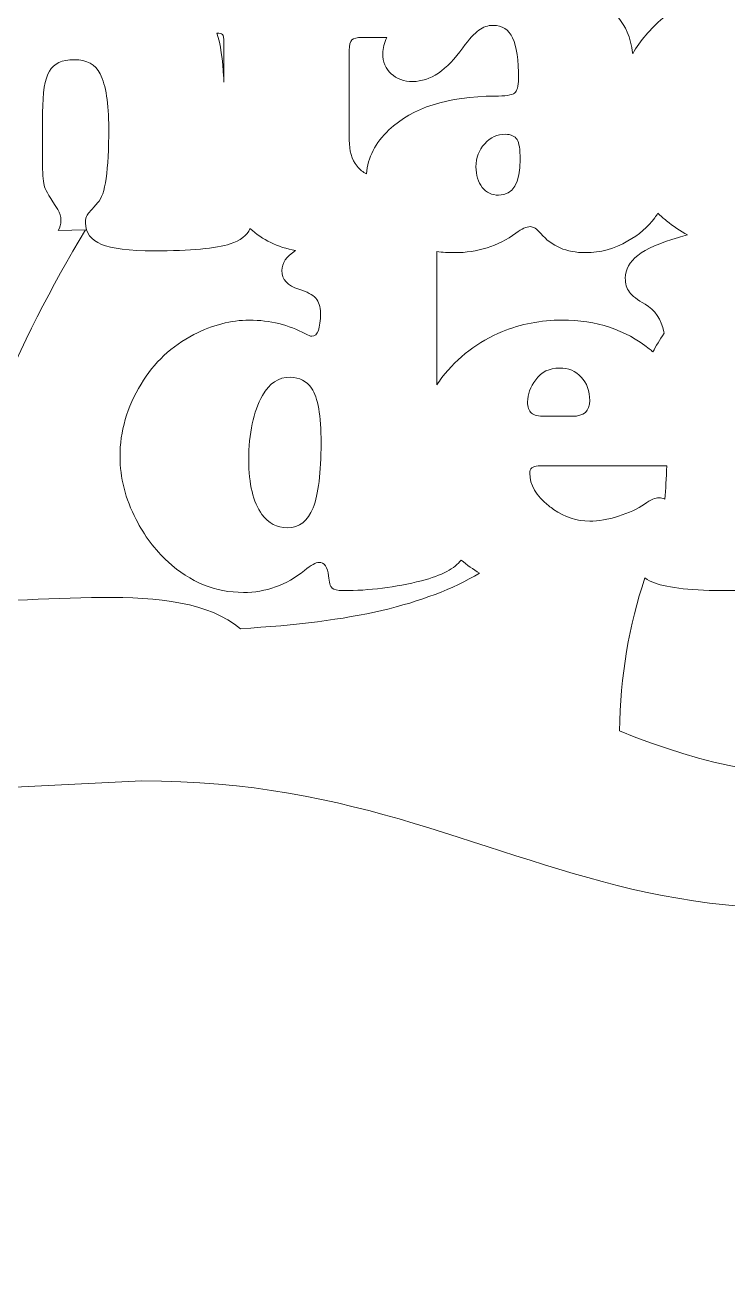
# Model space of a CAD drawing. Header units: millimetres. Extents: x -431 to 186, y -15 to 284.
# Drawn here: x 98.82 to 113.17, y 90.83 to 116.58 of the extents above; entities that cross this region are included whole.
import ezdxf

# ---------------------------------------------------------------- set-up
doc = ezdxf.new("R2010")
doc.units = ezdxf.units.MM
doc.header["$MEASUREMENT"] = 0
doc.layers.add('Capa 1', color=7, linetype='Continuous')

msp = doc.modelspace()

# ---------------------------------------------------------------- linework, layer by layer
at = {"layer": 'Capa 1', "color": 240, "lineweight": 9}
for points, knots in [([(116.7015, 118.6072), (116.2054, 118.7586), (115.7534, 118.9731), (115.3455, 119.2512), (115.3455, 119.2512), (115.1347, 119.0098), (114.6735, 118.8152), (113.961, 118.6674), (113.961, 118.6674), (113.0505, 118.483), (112.1403, 118.3879), (111.2301, 118.3879), (111.2301, 118.3879), (111.0273, 118.3879), (110.8989, 118.4138), (110.8378, 118.4598), (110.8378, 118.4598), (110.7765, 118.5084), (110.7379, 118.6214), (110.7185, 118.8031), (110.7185, 118.8031), (110.6895, 119.0568), (110.5738, 119.185), (110.381, 119.185), (110.381, 119.185), (110.2746, 119.185), (110.1074, 119.1108), (109.8823, 118.9595), (109.8823, 118.9595), (109.239, 118.5443), (108.5282, 118.3367), (107.7434, 118.3367), (107.7434, 118.3367), (106.8057, 118.3367), (105.9574, 118.6026), (105.2013, 119.1362), (105.2013, 119.1362), (105.1709, 119.0095), (105.0966, 118.9007), (104.9783, 118.8098), (104.9783, 118.8098), (104.9783, 118.8098), (105.2069, 118.8098), (105.2069, 118.8098), (105.2069, 118.8098), (105.2973, 118.8098), (105.3593, 118.7895), (105.3913, 118.7467), (105.3913, 118.7467), (105.4215, 118.7059), (105.4385, 118.6224), (105.4385, 118.4998), (105.4385, 118.4998), (105.4385, 118.4998), (105.4385, 117.7666), (105.4385, 117.7666), (105.4385, 117.7666), (105.4385, 117.6571), (105.4554, 117.5866), (105.4893, 117.5532), (105.4893, 117.5532), (105.525, 117.5216), (105.6002, 117.505), (105.7131, 117.505), (105.7131, 117.505), (105.7131, 117.505), (106.7333, 117.505), (106.7333, 117.505), (106.7333, 117.505), (106.8687, 117.505), (106.9573, 117.4807), (106.9986, 117.4306), (106.9986, 117.4306), (107.0381, 117.3823), (107.059, 117.2784), (107.059, 117.1188), (107.059, 117.1188), (107.059, 117.1188), (107.059, 117.0563), (107.059, 117.0563), (107.059, 117.0563), (107.679, 117.3547), (108.325, 117.505), (108.9967, 117.505), (108.9967, 117.505), (109.6367, 117.505), (110.1787, 117.3452), (110.6229, 117.026), (110.6229, 117.026), (110.8582, 116.8552), (111.0238, 116.6603), (111.1179, 116.4412), (111.1179, 116.4412), (111.169, 116.32), (111.2062, 116.1732), (111.2293, 116.0011), (111.2293, 116.0011), (111.3826, 116.2666), (111.5886, 116.5087), (111.8469, 116.7271), (111.8469, 116.7271), (112.4549, 117.2414), (113.1909, 117.4992), (114.0585, 117.4992), (114.0585, 117.4992), (114.7134, 117.4992), (115.2913, 117.3379), (115.7899, 117.0148), (115.7899, 117.0148), (115.837, 116.9842), (115.8818, 116.9528), (115.9242, 116.9207), (115.9242, 116.9207), (116.0275, 116.9592), (116.1329, 116.996), (116.2397, 117.0315), (116.2397, 117.0315), (116.0855, 117.054), (115.9561, 117.0987), (115.8509, 117.1667), (115.8509, 117.1667), (115.6382, 117.2967), (115.5309, 117.4786), (115.5309, 117.7106), (115.5309, 117.7106), (115.5309, 118.0224), (115.7567, 118.2675), (116.2103, 118.4456), (116.2103, 118.4456), (116.3781, 118.5114), (116.5418, 118.5652), (116.7015, 118.6072)], [0, 0, 0, 0, 0.0294118, 0.0294118, 0.0294118, 0.0294118, 0.0588235, 0.0588235, 0.0588235, 0.0588235, 0.0882353, 0.0882353, 0.0882353, 0.0882353, 0.1176471, 0.1176471, 0.1176471, 0.1176471, 0.1470588, 0.1470588, 0.1470588, 0.1470588, 0.1764706, 0.1764706, 0.1764706, 0.1764706, 0.2058824, 0.2058824, 0.2058824, 0.2058824, 0.2352941, 0.2352941, 0.2352941, 0.2352941, 0.2647059, 0.2647059, 0.2647059, 0.2647059, 0.2941176, 0.2941176, 0.2941176, 0.2941176, 0.3235294, 0.3235294, 0.3235294, 0.3235294, 0.3529412, 0.3529412, 0.3529412, 0.3529412, 0.3823529, 0.3823529, 0.3823529, 0.3823529, 0.4117647, 0.4117647, 0.4117647, 0.4117647, 0.4411765, 0.4411765, 0.4411765, 0.4411765, 0.4705882, 0.4705882, 0.4705882, 0.4705882, 0.5, 0.5, 0.5, 0.5, 0.5294118, 0.5294118, 0.5294118, 0.5294118, 0.5588235, 0.5588235, 0.5588235, 0.5588235, 0.5882353, 0.5882353, 0.5882353, 0.5882353, 0.6176471, 0.6176471, 0.6176471, 0.6176471, 0.6470588, 0.6470588, 0.6470588, 0.6470588, 0.6764706, 0.6764706, 0.6764706, 0.6764706, 0.7058824, 0.7058824, 0.7058824, 0.7058824, 0.7352941, 0.7352941, 0.7352941, 0.7352941, 0.7647059, 0.7647059, 0.7647059, 0.7647059, 0.7941176, 0.7941176, 0.7941176, 0.7941176, 0.8235294, 0.8235294, 0.8235294, 0.8235294, 0.8529412, 0.8529412, 0.8529412, 0.8529412, 0.8823529, 0.8823529, 0.8823529, 0.8823529, 0.9117647, 0.9117647, 0.9117647, 0.9117647, 0.9411765, 0.9411765, 0.9411765, 0.9411765, 1, 1, 1, 1]), ([(102.8787, 115.4167), (102.8787, 115.4167), (102.8787, 116.2371), (102.8787, 116.2371), (102.8787, 116.2371), (102.8787, 116.3207), (102.8693, 116.3726), (102.8486, 116.393), (102.8486, 116.393), (102.8317, 116.4098), (102.7946, 116.4191), (102.7351, 116.4218), (102.7351, 116.4218), (102.8094, 116.1964), (102.8558, 115.8866), (102.8757, 115.4927), (102.8757, 115.4927), (102.8757, 115.4927), (102.8787, 115.4167), (102.8787, 115.4167)], [0, 0, 0, 0, 0.1666667, 0.1666667, 0.1666667, 0.1666667, 0.3333333, 0.3333333, 0.3333333, 0.3333333, 0.5, 0.5, 0.5, 0.5, 0.6666667, 0.6666667, 0.6666667, 0.6666667, 1, 1, 1, 1]), ([(105.7918, 113.5458), (105.8178, 113.8816), (105.9709, 114.1798), (106.2509, 114.444), (106.2509, 114.444), (106.7327, 114.9007), (107.4534, 115.1308), (108.4134, 115.1346), (108.4134, 115.1346), (108.6259, 115.1346), (108.7597, 115.155), (108.8162, 115.1958), (108.8162, 115.1958), (108.8707, 115.2384), (108.897, 115.3351), (108.897, 115.4872), (108.897, 115.4872), (108.897, 115.8715), (108.8575, 116.1499), (108.7766, 116.3226), (108.7766, 116.3226), (108.6958, 116.4932), (108.5639, 116.5804), (108.3795, 116.5804), (108.3795, 116.5804), (108.2683, 116.5804), (108.1706, 116.5471), (108.0839, 116.482), (108.0839, 116.482), (107.9974, 116.4172), (107.8902, 116.2983), (107.7621, 116.1239), (107.7621, 116.1239), (107.4346, 115.6635), (107.0922, 115.4334), (106.7365, 115.4334), (106.7365, 115.4334), (106.5557, 115.4334), (106.4089, 115.4854), (106.2961, 115.5911), (106.2961, 115.5911), (106.1811, 115.6951), (106.1247, 115.8343), (106.1247, 116.0032), (106.1247, 116.0032), (106.1247, 116.114), (106.1529, 116.2248), (106.2099, 116.3355), (106.2099, 116.3355), (106.2099, 116.3355), (105.7018, 116.3355), (105.7018, 116.3355), (105.7018, 116.3355), (105.6002, 116.3355), (105.5287, 116.317), (105.493, 116.2816), (105.493, 116.2816), (105.4554, 116.2446), (105.4385, 116.1759), (105.4385, 116.0738), (105.4385, 116.0738), (105.4385, 116.0738), (105.4385, 114.2362), (105.4385, 114.2362), (105.4385, 114.2362), (105.4385, 114.019), (105.4911, 113.8407), (105.6002, 113.7034), (105.6002, 113.7034), (105.6565, 113.6326), (105.7201, 113.5802), (105.7918, 113.5458)], [0, 0, 0, 0, 0.0526316, 0.0526316, 0.0526316, 0.0526316, 0.1052632, 0.1052632, 0.1052632, 0.1052632, 0.1578947, 0.1578947, 0.1578947, 0.1578947, 0.2105263, 0.2105263, 0.2105263, 0.2105263, 0.2631579, 0.2631579, 0.2631579, 0.2631579, 0.3157895, 0.3157895, 0.3157895, 0.3157895, 0.3684211, 0.3684211, 0.3684211, 0.3684211, 0.4210526, 0.4210526, 0.4210526, 0.4210526, 0.4736842, 0.4736842, 0.4736842, 0.4736842, 0.5263158, 0.5263158, 0.5263158, 0.5263158, 0.5789474, 0.5789474, 0.5789474, 0.5789474, 0.6315789, 0.6315789, 0.6315789, 0.6315789, 0.6842105, 0.6842105, 0.6842105, 0.6842105, 0.7368421, 0.7368421, 0.7368421, 0.7368421, 0.7894737, 0.7894737, 0.7894737, 0.7894737, 0.8421053, 0.8421053, 0.8421053, 0.8421053, 0.8947368, 0.8947368, 0.8947368, 0.8947368, 1, 1, 1, 1]), ([(111.4778, 105.2902), (111.5358, 105.2491), (111.601, 105.2156), (111.6726, 105.1894), (111.6726, 105.1894), (111.9587, 105.0855), (112.4575, 105.0315), (113.167, 105.0315), (113.167, 105.0315), (113.7799, 105.0315), (114.2191, 105.0704), (114.4867, 105.1463), (114.4867, 105.1463), (114.7515, 105.0698), (115.1471, 105.0315), (115.6723, 105.0315), (115.6723, 105.0315), (116.1089, 105.0315), (116.5098, 105.0816), (116.8731, 105.18), (116.8731, 105.18), (117.2079, 105.2692), (117.3755, 105.4324), (117.3755, 105.6683), (117.3755, 105.6683), (117.3755, 105.7666), (117.3323, 105.8928), (117.2437, 106.0487), (117.2437, 106.0487), (117.1703, 106.1842), (117.1251, 106.3123), (117.1082, 106.4348), (117.1082, 106.4348), (117.0913, 106.5592), (117.0838, 106.8191), (117.0838, 107.2182), (117.0838, 107.2182), (117.0838, 107.7508), (117.1045, 108.1611), (117.1497, 108.447), (117.1497, 108.447), (117.2005, 108.7514), (117.3643, 108.9036), (117.6409, 108.9036), (117.6409, 108.9036), (118.0079, 108.9036), (118.1923, 108.5491), (118.1923, 107.8382), (118.1923, 107.8382), (118.1923, 107.4316), (118.1793, 107.0307), (118.1529, 106.6316), (118.1529, 106.6316), (118.1415, 106.4535), (118.1246, 106.3308), (118.1002, 106.264), (118.1002, 106.264), (118.0757, 106.1972), (118.0249, 106.125), (117.9439, 106.0487), (117.9439, 106.0487), (117.8027, 105.919), (117.7219, 105.8354), (117.6974, 105.8), (117.6974, 105.8), (117.6747, 105.7628), (117.6615, 105.6998), (117.6615, 105.6088), (117.6615, 105.6088), (117.6615, 105.4066), (117.7577, 105.2636), (117.9495, 105.1839), (117.9495, 105.1839), (118.1886, 105.0836), (118.6517, 105.0315), (119.3386, 105.0315), (119.3386, 105.0315), (120.481, 105.0315), (121.0531, 105.2487), (121.0531, 105.6794), (121.0531, 105.6794), (121.0531, 105.7628), (121.0343, 105.8315), (120.9986, 105.8855), (120.9986, 105.8855), (120.8405, 106.1174), (120.7463, 106.2994), (120.7201, 106.4292), (120.7201, 106.4292), (120.6918, 106.5611), (120.673, 106.9304), (120.6617, 107.5394), (120.6617, 107.5394), (120.6655, 108.1055), (120.6843, 108.4526), (120.7163, 108.5824), (120.7163, 108.5824), (120.7463, 108.6958), (120.8085, 108.7884), (120.9006, 108.8628), (120.9006, 108.8628), (120.9949, 108.937), (121.1021, 108.9742), (121.2245, 108.9742), (121.2245, 108.9742), (121.4673, 108.9742), (121.629, 108.861), (121.7099, 108.6326), (121.7099, 108.6326), (121.7797, 108.4396), (121.8135, 108.0999), (121.8135, 107.6099), (121.8135, 107.6099), (121.8135, 106.769), (121.757, 106.2734), (121.6422, 106.125), (121.6422, 106.125), (121.5218, 105.9615), (121.4503, 105.8612), (121.4315, 105.8242), (121.4315, 105.8242), (121.4109, 105.7852), (121.4014, 105.7295), (121.4014, 105.6571), (121.4014, 105.6571), (121.4014, 105.4696), (121.5501, 105.3175), (121.8493, 105.2006), (121.8493, 105.2006), (122.1503, 105.0855), (122.5437, 105.0279), (123.0331, 105.026), (123.0331, 105.026), (123.6407, 105.0271), (124.0815, 105.0974), (124.3555, 105.2375), (124.3555, 105.2375), (124.6389, 105.076), (124.9955, 104.9944), (125.4258, 104.9944), (125.4258, 104.9944), (125.8927, 104.9944), (126.3106, 105.1263), (126.6775, 105.3916), (126.6775, 105.3916), (126.7998, 105.4826), (126.8958, 105.5272), (126.9691, 105.5272), (126.9691, 105.5272), (127.0369, 105.5272), (127.1086, 105.4807), (127.1857, 105.3862), (127.1857, 105.3862), (127.4095, 105.1244), (127.7145, 104.9944), (128.1003, 104.9944), (128.1003, 104.9944), (128.4015, 104.9944), (128.6894, 105.0743), (128.9661, 105.234), (128.9661, 105.234), (128.9958, 105.2507), (129.0247, 105.2682), (129.053, 105.2859), (129.053, 105.2859), (129.1094, 105.2467), (129.1725, 105.2147), (129.2415, 105.1894), (129.2415, 105.1894), (129.5275, 105.0855), (130.0265, 105.0315), (130.7359, 105.0315), (130.7359, 105.0315), (131.3646, 105.0315), (131.8106, 105.0724), (132.0761, 105.1523), (132.0761, 105.1523), (132.219, 105.1912), (132.3338, 105.2599), (132.4205, 105.3583), (132.4205, 105.3583), (132.507, 105.4567), (132.5503, 105.5662), (132.5503, 105.685), (132.5503, 105.685), (132.5503, 105.7796), (132.5277, 105.852), (132.4807, 105.9022), (132.4807, 105.9022), (132.4355, 105.9542), (132.3451, 106.0079), (132.2078, 106.0655), (132.2078, 106.0655), (132.0497, 106.1342), (131.9593, 106.2326), (131.9347, 106.3588), (131.9347, 106.3588), (131.9122, 106.487), (131.899, 106.936), (131.899, 107.7083), (131.899, 107.7083), (131.899, 107.7083), (131.899, 109.453), (131.899, 109.453), (131.899, 109.453), (131.9066, 109.9932), (131.9347, 110.589), (131.9818, 111.2368), (131.9818, 111.2368), (132.0195, 111.6546), (132.0365, 111.9199), (132.0365, 112.0368), (132.0365, 112.0368), (132.0365, 112.3914), (131.8915, 112.5696), (131.6018, 112.5696), (131.6018, 112.5696), (131.4886, 112.5696), (131.3346, 112.5563), (131.1389, 112.5303), (131.1389, 112.5303), (131.0727, 112.5215), (131.0021, 112.5112), (130.9265, 112.4995), (130.9265, 112.4995), (130.9349, 112.5362), (130.9391, 112.575), (130.9391, 112.6156), (130.9391, 112.6156), (130.9391, 112.7215), (130.9109, 112.8031), (130.8563, 112.8607), (130.8563, 112.8607), (130.6681, 113.0555), (130.5551, 113.1892), (130.5175, 113.2579), (130.5175, 113.2579), (130.4781, 113.3266), (130.4554, 113.4343), (130.4479, 113.5791), (130.4479, 113.5791), (130.4479, 113.5791), (130.4435, 113.6888), (130.4435, 113.6888), (130.4435, 113.6888), (130.4435, 113.6888), (130.3707, 115.4927), (130.3707, 115.4927), (130.3707, 115.4927), (130.3589, 115.7282), (130.3373, 115.9335), (130.3062, 116.1087)], [0, 0, 0, 0, 0.015625, 0.015625, 0.015625, 0.015625, 0.03125, 0.03125, 0.03125, 0.03125, 0.046875, 0.046875, 0.046875, 0.046875, 0.0625, 0.0625, 0.0625, 0.0625, 0.078125, 0.078125, 0.078125, 0.078125, 0.09375, 0.09375, 0.09375, 0.09375, 0.109375, 0.109375, 0.109375, 0.109375, 0.125, 0.125, 0.125, 0.125, 0.140625, 0.140625, 0.140625, 0.140625, 0.15625, 0.15625, 0.15625, 0.15625, 0.171875, 0.171875, 0.171875, 0.171875, 0.1875, 0.1875, 0.1875, 0.1875, 0.203125, 0.203125, 0.203125, 0.203125, 0.21875, 0.21875, 0.21875, 0.21875, 0.234375, 0.234375, 0.234375, 0.234375, 0.25, 0.25, 0.25, 0.25, 0.265625, 0.265625, 0.265625, 0.265625, 0.28125, 0.28125, 0.28125, 0.28125, 0.296875, 0.296875, 0.296875, 0.296875, 0.3125, 0.3125, 0.3125, 0.3125, 0.328125, 0.328125, 0.328125, 0.328125, 0.34375, 0.34375, 0.34375, 0.34375, 0.359375, 0.359375, 0.359375, 0.359375, 0.375, 0.375, 0.375, 0.375, 0.390625, 0.390625, 0.390625, 0.390625, 0.40625, 0.40625, 0.40625, 0.40625, 0.421875, 0.421875, 0.421875, 0.421875, 0.4375, 0.4375, 0.4375, 0.4375, 0.453125, 0.453125, 0.453125, 0.453125, 0.46875, 0.46875, 0.46875, 0.46875, 0.484375, 0.484375, 0.484375, 0.484375, 0.5, 0.5, 0.5, 0.5, 0.515625, 0.515625, 0.515625, 0.515625, 0.53125, 0.53125, 0.53125, 0.53125, 0.546875, 0.546875, 0.546875, 0.546875, 0.5625, 0.5625, 0.5625, 0.5625, 0.578125, 0.578125, 0.578125, 0.578125, 0.59375, 0.59375, 0.59375, 0.59375, 0.609375, 0.609375, 0.609375, 0.609375, 0.625, 0.625, 0.625, 0.625, 0.640625, 0.640625, 0.640625, 0.640625, 0.65625, 0.65625, 0.65625, 0.65625, 0.671875, 0.671875, 0.671875, 0.671875, 0.6875, 0.6875, 0.6875, 0.6875, 0.703125, 0.703125, 0.703125, 0.703125, 0.71875, 0.71875, 0.71875, 0.71875, 0.734375, 0.734375, 0.734375, 0.734375, 0.75, 0.75, 0.75, 0.75, 0.765625, 0.765625, 0.765625, 0.765625, 0.78125, 0.78125, 0.78125, 0.78125, 0.796875, 0.796875, 0.796875, 0.796875, 0.8125, 0.8125, 0.8125, 0.8125, 0.828125, 0.828125, 0.828125, 0.828125, 0.84375, 0.84375, 0.84375, 0.84375, 0.859375, 0.859375, 0.859375, 0.859375, 0.875, 0.875, 0.875, 0.875, 0.890625, 0.890625, 0.890625, 0.890625, 0.90625, 0.90625, 0.90625, 0.90625, 0.921875, 0.921875, 0.921875, 0.921875, 0.9375, 0.9375, 0.9375, 0.9375, 0.953125, 0.953125, 0.953125, 0.953125, 0.96875, 0.96875, 0.96875, 0.96875, 1, 1, 1, 1]), ([(99.4954, 112.3907), (99.5319, 112.4515), (99.5501, 112.5191), (99.5501, 112.5935), (99.5501, 112.5935), (99.5501, 112.677), (99.5313, 112.7511), (99.4898, 112.818), (99.4898, 112.818), (99.3355, 113.0463), (99.2451, 113.2004), (99.2169, 113.2802), (99.2169, 113.2802), (99.1906, 113.3599), (99.1755, 113.5066), (99.1755, 113.7202), (99.1755, 113.7202), (99.1755, 113.7202), (99.1755, 114.7967), (99.1755, 114.7967), (99.1755, 114.7967), (99.1755, 115.207), (99.2226, 115.4891), (99.313, 115.645), (99.313, 115.645), (99.4051, 115.801), (99.5745, 115.8788), (99.8211, 115.8788), (99.8211, 115.8788), (100.0789, 115.8788), (100.2541, 115.7824), (100.3499, 115.5911), (100.3499, 115.5911), (100.4685, 115.3518), (100.527, 114.9824), (100.527, 114.4812), (100.527, 114.4812), (100.527, 113.618), (100.4534, 113.1114), (100.3067, 112.959), (100.3067, 112.959), (100.1806, 112.8235), (100.1073, 112.74), (100.0865, 112.7047), (100.0865, 112.7047), (100.0638, 112.6714), (100.0526, 112.6175), (100.0526, 112.5452), (100.0526, 112.5452), (100.0526, 112.3428), (100.1618, 112.1962), (100.3782, 112.1051), (100.3782, 112.1051), (100.5871, 112.0179), (100.9466, 111.9734), (101.4529, 111.9734), (101.4529, 111.9734), (102.2002, 111.9734), (102.7177, 112.0216), (103.0075, 112.1163), (103.0075, 112.1163), (103.2174, 112.1832), (103.3513, 112.2883), (103.4115, 112.4298), (103.4115, 112.4298), (103.6659, 112.1959), (103.9762, 112.0464), (104.3438, 111.9784), (104.3438, 111.9784), (104.1569, 111.8627), (104.0633, 111.7262), (104.0633, 111.5691), (104.0633, 111.5691), (104.0633, 111.3872), (104.1799, 111.2611), (104.4115, 111.1886), (104.4115, 111.1886), (104.577, 111.1384), (104.6919, 111.0774), (104.7559, 111.0067), (104.7559, 111.0067), (104.8199, 110.9362), (104.8519, 110.8323), (104.8519, 110.6986), (104.8519, 110.6986), (104.8519, 110.3867), (104.7935, 110.2308), (104.6769, 110.2308), (104.6769, 110.2308), (104.643, 110.2308), (104.5998, 110.2456), (104.5431, 110.2752), (104.5431, 110.2752), (104.2065, 110.4628), (103.8243, 110.5575), (103.3971, 110.5575), (103.3971, 110.5575), (103.0263, 110.5575), (102.6499, 110.4591), (102.2659, 110.2643), (102.2659, 110.2643), (101.8105, 110.0286), (101.451, 109.6906), (101.1855, 109.2526), (101.1855, 109.2526), (100.8994, 108.7774), (100.7565, 108.2836), (100.7565, 107.7732), (100.7565, 107.7732), (100.7565, 107.3388), (100.8655, 106.9082), (101.0858, 106.485), (101.0858, 106.485), (101.2514, 106.1583), (101.4698, 105.8706), (101.7371, 105.62), (101.7371, 105.62), (102.1926, 105.2024), (102.7063, 104.9944), (103.2766, 104.9944), (103.2766, 104.9944), (103.7358, 104.9944), (104.1517, 105.1448), (104.5282, 105.4455), (104.5282, 105.4455), (104.6599, 105.5551), (104.7578, 105.6088), (104.8199, 105.6088), (104.8199, 105.6088), (104.9327, 105.6088), (105.0005, 105.516), (105.0175, 105.3322), (105.0175, 105.3322), (105.0289, 105.2006), (105.0514, 105.1188), (105.0873, 105.0836), (105.0873, 105.0836), (105.123, 105.0502), (105.1982, 105.0315), (105.3167, 105.0315), (105.3167, 105.0315), (105.8495, 105.0315), (106.3821, 105.1003), (106.9147, 105.234), (106.9147, 105.234), (107.3317, 105.3411), (107.6015, 105.4819), (107.7249, 105.6568), (107.7249, 105.6568), (107.8443, 105.556), (107.9705, 105.4666), (108.103, 105.3887)], [0, 0, 0, 0, 0.025641, 0.025641, 0.025641, 0.025641, 0.0512821, 0.0512821, 0.0512821, 0.0512821, 0.0769231, 0.0769231, 0.0769231, 0.0769231, 0.1025641, 0.1025641, 0.1025641, 0.1025641, 0.1282051, 0.1282051, 0.1282051, 0.1282051, 0.1538462, 0.1538462, 0.1538462, 0.1538462, 0.1794872, 0.1794872, 0.1794872, 0.1794872, 0.2051282, 0.2051282, 0.2051282, 0.2051282, 0.2307692, 0.2307692, 0.2307692, 0.2307692, 0.2564103, 0.2564103, 0.2564103, 0.2564103, 0.2820513, 0.2820513, 0.2820513, 0.2820513, 0.3076923, 0.3076923, 0.3076923, 0.3076923, 0.3333333, 0.3333333, 0.3333333, 0.3333333, 0.3589744, 0.3589744, 0.3589744, 0.3589744, 0.3846154, 0.3846154, 0.3846154, 0.3846154, 0.4102564, 0.4102564, 0.4102564, 0.4102564, 0.4358974, 0.4358974, 0.4358974, 0.4358974, 0.4615385, 0.4615385, 0.4615385, 0.4615385, 0.4871795, 0.4871795, 0.4871795, 0.4871795, 0.5128205, 0.5128205, 0.5128205, 0.5128205, 0.5384615, 0.5384615, 0.5384615, 0.5384615, 0.5641026, 0.5641026, 0.5641026, 0.5641026, 0.5897436, 0.5897436, 0.5897436, 0.5897436, 0.6153846, 0.6153846, 0.6153846, 0.6153846, 0.6410256, 0.6410256, 0.6410256, 0.6410256, 0.6666667, 0.6666667, 0.6666667, 0.6666667, 0.6923077, 0.6923077, 0.6923077, 0.6923077, 0.7179487, 0.7179487, 0.7179487, 0.7179487, 0.7435897, 0.7435897, 0.7435897, 0.7435897, 0.7692308, 0.7692308, 0.7692308, 0.7692308, 0.7948718, 0.7948718, 0.7948718, 0.7948718, 0.8205128, 0.8205128, 0.8205128, 0.8205128, 0.8461538, 0.8461538, 0.8461538, 0.8461538, 0.8717949, 0.8717949, 0.8717949, 0.8717949, 0.8974359, 0.8974359, 0.8974359, 0.8974359, 0.9230769, 0.9230769, 0.9230769, 0.9230769, 0.9487179, 0.9487179, 0.9487179, 0.9487179, 1, 1, 1, 1]), ([(108.6279, 114.3567), (108.4661, 114.3567), (108.325, 114.2918), (108.2063, 114.16), (108.2063, 114.16), (108.0859, 114.0302), (108.0275, 113.8742), (108.0275, 113.6922), (108.0275, 113.6922), (108.0275, 113.5178), (108.069, 113.3786), (108.1537, 113.2708), (108.1537, 113.2708), (108.2383, 113.1651), (108.3494, 113.1114), (108.4905, 113.1114), (108.4905, 113.1114), (108.7842, 113.1114), (108.9309, 113.3563), (108.9309, 113.8444), (108.9309, 113.8444), (108.9309, 114.045), (108.9102, 114.1787), (108.867, 114.2474), (108.867, 114.2474), (108.8255, 114.316), (108.7446, 114.3531), (108.6279, 114.3567)], [0, 0, 0, 0, 0.125, 0.125, 0.125, 0.125, 0.25, 0.25, 0.25, 0.25, 0.375, 0.375, 0.375, 0.375, 0.5, 0.5, 0.5, 0.5, 0.625, 0.625, 0.625, 0.625, 0.75, 0.75, 0.75, 0.75, 1, 1, 1, 1]), ([(112.347, 112.2995), (112.1975, 112.3815), (112.0554, 112.4776), (111.9203, 112.5878), (111.9203, 112.5878), (111.8585, 112.6375), (111.7994, 112.6886), (111.7433, 112.7408), (111.7433, 112.7408), (111.7238, 112.7104), (111.7023, 112.6799), (111.6789, 112.6491), (111.6789, 112.6491), (111.5375, 112.4598), (111.3551, 112.3019), (111.131, 112.1758), (111.131, 112.1758), (110.8545, 112.0162), (110.5665, 111.9363), (110.2653, 111.9363), (110.2653, 111.9363), (109.8794, 111.9363), (109.5746, 112.0662), (109.3506, 112.328), (109.3506, 112.328), (109.2735, 112.4226), (109.2019, 112.469), (109.1342, 112.469), (109.1342, 112.469), (109.0607, 112.469), (108.9647, 112.4244), (108.8425, 112.3335), (108.8425, 112.3335), (108.4755, 112.068), (108.0577, 111.9363), (107.5909, 111.9363), (107.5909, 111.9363), (107.4639, 111.9363), (107.3431, 111.9434), (107.229, 111.9576), (107.229, 111.9576), (107.229, 111.9576), (107.229, 109.2386), (107.229, 109.2386), (107.229, 109.2386), (107.2619, 109.2871), (107.2966, 109.3352), (107.3331, 109.3826), (107.3331, 109.3826), (107.6569, 109.8039), (108.0691, 110.1176), (108.5697, 110.3236), (108.5697, 110.3236), (108.9442, 110.4796), (109.3507, 110.5575), (109.7874, 110.5575), (109.7874, 110.5575), (110.4857, 110.5575), (111.0805, 110.3627), (111.5679, 109.971), (111.5679, 109.971), (111.5926, 109.9512), (111.6169, 109.9312), (111.6406, 109.9108)], [0, 0, 0, 0, 0.0588235, 0.0588235, 0.0588235, 0.0588235, 0.1176471, 0.1176471, 0.1176471, 0.1176471, 0.1764706, 0.1764706, 0.1764706, 0.1764706, 0.2352941, 0.2352941, 0.2352941, 0.2352941, 0.2941176, 0.2941176, 0.2941176, 0.2941176, 0.3529412, 0.3529412, 0.3529412, 0.3529412, 0.4117647, 0.4117647, 0.4117647, 0.4117647, 0.4705882, 0.4705882, 0.4705882, 0.4705882, 0.5294118, 0.5294118, 0.5294118, 0.5294118, 0.5882353, 0.5882353, 0.5882353, 0.5882353, 0.6470588, 0.6470588, 0.6470588, 0.6470588, 0.7058824, 0.7058824, 0.7058824, 0.7058824, 0.7647059, 0.7647059, 0.7647059, 0.7647059, 0.8235294, 0.8235294, 0.8235294, 0.8235294, 0.8823529, 0.8823529, 0.8823529, 0.8823529, 1, 1, 1, 1]), ([(108.103, 105.3887), (106.9925, 104.7355), (105.5114, 104.3894), (103.2155, 104.2539), (103.2155, 104.2539), (101.9589, 105.3284), (98.9971, 104.6886), (97.0363, 104.8452), (97.0363, 104.8452), (97.5478, 107.5348), (98.6635, 110.0919), (100.0501, 112.4026), (100.0501, 112.4026), (100.0501, 112.4026), (99.4954, 112.3907), (99.4954, 112.3907)], [0, 0, 0, 0, 0.2, 0.2, 0.2, 0.2, 0.4, 0.4, 0.4, 0.4, 0.6, 0.6, 0.6, 0.6, 1, 1, 1, 1]), ([(111.8717, 110.29), (111.8717, 110.29), (111.8665, 110.318), (111.8665, 110.318), (111.8665, 110.318), (111.8138, 110.5723), (111.6858, 110.7599), (111.4806, 110.8842), (111.4806, 110.8842), (111.3263, 110.9714), (111.2191, 111.0531), (111.1626, 111.1311), (111.1626, 111.1311), (111.1061, 111.209), (111.0778, 111.3036), (111.0778, 111.417), (111.0778, 111.417), (111.0778, 111.5952), (111.1645, 111.7492), (111.3357, 111.881), (111.3357, 111.881), (111.5089, 112.0147), (111.7855, 112.1371), (112.1638, 112.2486), (112.1638, 112.2486), (112.2211, 112.2656), (112.2822, 112.2826), (112.347, 112.2995)], [0, 0, 0, 0, 0.125, 0.125, 0.125, 0.125, 0.25, 0.25, 0.25, 0.25, 0.375, 0.375, 0.375, 0.375, 0.5, 0.5, 0.5, 0.5, 0.625, 0.625, 0.625, 0.625, 0.75, 0.75, 0.75, 0.75, 1, 1, 1, 1]), ([(109.4411, 108.5936), (109.4411, 108.5936), (109.9983, 108.5936), (109.9983, 108.5936), (109.9983, 108.5936), (110.2335, 108.5936), (110.3502, 108.7012), (110.3502, 108.9147), (110.3502, 108.9147), (110.3502, 109.1115), (110.2937, 109.2711), (110.1789, 109.3938), (110.1789, 109.3938), (110.0661, 109.5162), (109.9174, 109.5794), (109.7329, 109.5794), (109.7329, 109.5794), (109.5278, 109.5794), (109.3658, 109.4995), (109.2473, 109.3398), (109.2473, 109.3398), (109.1363, 109.1914), (109.0817, 109.0411), (109.0817, 108.8887), (109.0817, 108.8887), (109.0817, 108.7792), (109.1081, 108.7031), (109.1626, 108.6604), (109.1626, 108.6604), (109.2153, 108.6159), (109.3075, 108.5936), (109.4411, 108.5936)], [0, 0, 0, 0, 0.1111111, 0.1111111, 0.1111111, 0.1111111, 0.2222222, 0.2222222, 0.2222222, 0.2222222, 0.3333333, 0.3333333, 0.3333333, 0.3333333, 0.4444444, 0.4444444, 0.4444444, 0.4444444, 0.5555556, 0.5555556, 0.5555556, 0.5555556, 0.6666667, 0.6666667, 0.6666667, 0.6666667, 0.7777778, 0.7777778, 0.7777778, 0.7777778, 1, 1, 1, 1]), ([(104.2346, 109.3938), (103.9955, 109.3938), (103.8074, 109.2692), (103.6681, 109.0187), (103.6681, 109.0187), (103.4799, 108.6846), (103.3858, 108.2466), (103.3858, 107.7026), (103.3858, 107.7026), (103.3858, 107.209), (103.4761, 106.8378), (103.6567, 106.5871), (103.6567, 106.5871), (103.7849, 106.4071), (103.9598, 106.316), (104.1799, 106.316), (104.1799, 106.316), (104.419, 106.316), (104.5921, 106.4535), (104.7014, 106.7263), (104.7014, 106.7263), (104.8105, 106.9991), (104.8631, 107.441), (104.8631, 108.0498), (104.8631, 108.0498), (104.8631, 108.6086), (104.7993, 108.9798), (104.6713, 109.1654), (104.6713, 109.1654), (104.5714, 109.3102), (104.4266, 109.3862), (104.2346, 109.3938)], [0, 0, 0, 0, 0.1111111, 0.1111111, 0.1111111, 0.1111111, 0.2222222, 0.2222222, 0.2222222, 0.2222222, 0.3333333, 0.3333333, 0.3333333, 0.3333333, 0.4444444, 0.4444444, 0.4444444, 0.4444444, 0.5555556, 0.5555556, 0.5555556, 0.5555556, 0.6666667, 0.6666667, 0.6666667, 0.6666667, 0.7777778, 0.7777778, 0.7777778, 0.7777778, 1, 1, 1, 1]), ([(111.8863, 106.9003), (111.9035, 107.1004), (111.9169, 107.327), (111.9263, 107.5798), (111.9263, 107.5798), (111.9137, 107.5787), (111.9009, 107.5783), (111.8878, 107.5783), (111.8878, 107.5783), (111.8878, 107.5783), (110.2715, 107.5783), (110.2715, 107.5783), (110.2715, 107.5783), (110.2715, 107.5783), (109.2962, 107.5783), (109.2962, 107.5783), (109.2962, 107.5783), (109.1834, 107.5783), (109.1269, 107.5282), (109.1269, 107.4298), (109.1269, 107.4298), (109.1269, 107.194), (109.2549, 106.9732), (109.5146, 106.7652), (109.5146, 106.7652), (109.5475, 106.7387), (109.5807, 106.7138), (109.6142, 106.6907), (109.6142, 106.6907), (109.8451, 106.5308), (110.0905, 106.4515), (110.3502, 106.4515), (110.3502, 106.4515), (110.5271, 106.4515), (110.7227, 106.485), (110.9374, 106.5518), (110.9374, 106.5518), (111.1521, 106.6186), (111.3307, 106.7022), (111.4701, 106.8004), (111.4701, 106.8004), (111.5943, 106.8859), (111.6941, 106.9304), (111.7674, 106.9304), (111.7674, 106.9304), (111.8074, 106.9304), (111.8471, 106.9204), (111.8863, 106.9003)], [0, 0, 0, 0, 0.0769231, 0.0769231, 0.0769231, 0.0769231, 0.1538462, 0.1538462, 0.1538462, 0.1538462, 0.2307692, 0.2307692, 0.2307692, 0.2307692, 0.3076923, 0.3076923, 0.3076923, 0.3076923, 0.3846154, 0.3846154, 0.3846154, 0.3846154, 0.4615385, 0.4615385, 0.4615385, 0.4615385, 0.5384615, 0.5384615, 0.5384615, 0.5384615, 0.6153846, 0.6153846, 0.6153846, 0.6153846, 0.6923077, 0.6923077, 0.6923077, 0.6923077, 0.7692308, 0.7692308, 0.7692308, 0.7692308, 0.8461538, 0.8461538, 0.8461538, 0.8461538, 1, 1, 1, 1]), ([(92.8569, 40.6273), (92.6409, 42.5776), (92.4349, 44.7506), (91.7861, 46.9507), (91.7861, 46.9507), (90.3047, 51.9741), (88.377, 63.6653), (87.7627, 68.9901), (87.7627, 68.9901), (85.9498, 84.7082), (83.8043, 90.3982), (91.2021, 99.7998), (91.2021, 99.7998), (91.2021, 99.7998), (96.5515, 100.911), (96.5515, 100.911), (96.5515, 100.911), (96.5515, 100.911), (101.1999, 101.1426), (101.1999, 101.1426), (101.1999, 101.1426), (109.9615, 101.1822), (111.7581, 94.7836), (125.8149, 101.8954), (125.8149, 101.8954), (130.1935, 104.1106), (129.6138, 102.667), (133.5803, 101.2187), (133.5803, 101.2187), (132.0114, 98.3716), (130.8989, 97.0588), (134.0173, 94.4743), (134.0173, 94.4743), (136.2706, 96.1296), (136.0247, 96.9458), (135.2391, 99.8319), (135.2391, 99.8319), (136.7303, 99.3856), (139.8892, 97.0988), (142.8469, 99.8439), (142.8469, 99.8439), (142.4669, 101.208), (141.7112, 102.1244), (139.6391, 102.1924), (139.6391, 102.1924), (137.3459, 102.2679), (137.0523, 101.1402), (135.8571, 100.3038), (135.8571, 100.3038), (135.8571, 100.3038), (130.7555, 104.7155), (130.7555, 104.7155), (130.7555, 104.7155), (128.0733, 104.9816), (122.9441, 103.1479), (121.0555, 102.4196), (121.0555, 102.4196), (117.3569, 100.9936), (114.4886, 100.7214), (110.9617, 102.1642), (110.9617, 102.1642), (110.9758, 103.2906), (111.1575, 104.3307), (111.4778, 105.2902)], [0, 0, 0, 0, 0.0588235, 0.0588235, 0.0588235, 0.0588235, 0.1176471, 0.1176471, 0.1176471, 0.1176471, 0.1764706, 0.1764706, 0.1764706, 0.1764706, 0.2352941, 0.2352941, 0.2352941, 0.2352941, 0.2941176, 0.2941176, 0.2941176, 0.2941176, 0.3529412, 0.3529412, 0.3529412, 0.3529412, 0.4117647, 0.4117647, 0.4117647, 0.4117647, 0.4705882, 0.4705882, 0.4705882, 0.4705882, 0.5294118, 0.5294118, 0.5294118, 0.5294118, 0.5882353, 0.5882353, 0.5882353, 0.5882353, 0.6470588, 0.6470588, 0.6470588, 0.6470588, 0.7058824, 0.7058824, 0.7058824, 0.7058824, 0.7647059, 0.7647059, 0.7647059, 0.7647059, 0.8235294, 0.8235294, 0.8235294, 0.8235294, 0.8823529, 0.8823529, 0.8823529, 0.8823529, 1, 1, 1, 1])]:
    msp.add_open_spline(points, degree=3, knots=knots, dxfattribs=at)
msp.add_open_spline([(111.8717, 110.29), (111.7829, 110.1526), (111.7051, 110.025), (111.6406, 109.9108)], degree=3, dxfattribs=at)

doc.saveas('drawing.dxf')
